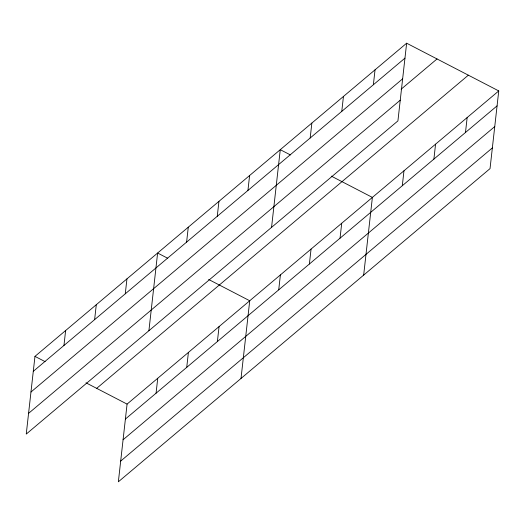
<?xml version="1.0" encoding="UTF-8"?>
<svg xmlns="http://www.w3.org/2000/svg" width="525" height="525" viewBox="0 0 525 525"><rect width="100%" height="100%" fill="white"/><g stroke="black" fill="none" stroke-linecap="round" stroke-linejoin="round"><path stroke-width="0.79" d="M406.639 43.201L34.965 356.377L26.25 434.07L397.924 120.894L406.639 43.201L498.75 90.93L490.035 168.623L118.361 481.799L127.076 404.106L498.75 90.93M63.952 345.476L65.625 330.54M94.618 319.64L96.292 304.703M125.278 293.797L126.952 278.867M148.903 330.717L157.618 253.03L167.751 258.28M156.063 393.205L157.743 378.269M186.605 242.123L188.278 227.194M186.729 367.369L188.403 352.433M217.265 216.287L218.945 201.357M217.389 341.532L219.069 326.596M247.931 190.45L249.605 175.514M241.014 378.453L249.729 300.759L208.655 279.477M271.556 227.371L280.271 149.678L290.404 154.928M278.716 289.859L280.396 274.923M310.183 137.996L311.863 123.06M309.382 264.022L311.056 249.086M341.775 111.372L343.455 96.443M340.042 238.186L341.716 223.25M373.367 84.755L375.047 69.818M363.667 275.107L372.383 197.413L331.308 176.124M402.301 185.725L403.974 170.789M433.893 159.108L435.566 144.172M465.485 132.484L467.158 117.554M33.292 371.313L404.959 58.137M30.968 392.017L402.636 78.848M401.107 89.224L437.036 58.951M28.573 413.359L400.247 100.183M96.679 388.356L468.352 75.18M125.403 419.042L497.077 105.866M123.08 439.753L494.753 126.578M120.684 461.088L492.358 147.912M34.965 356.377L45.097 361.627M86.002 382.823L127.076 404.106"/></g></svg>
